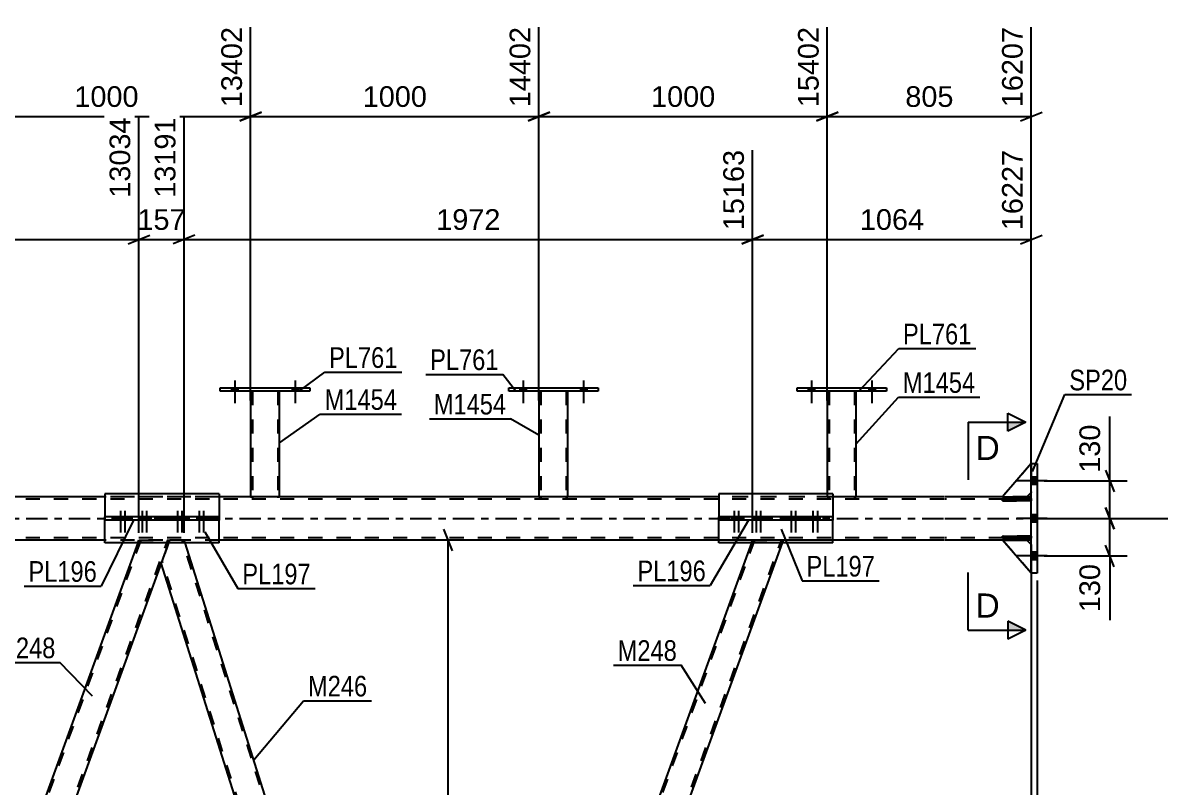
# Model space of a CAD drawing. Header units: millimetres. Extents: x 0 to 1189, y 0 to 841.
# Drawn here: x 631.5 to 789.3, y 584.2 to 690.2 of the extents above; entities that cross this region are included whole.
import ezdxf

# ---------------------------------------------------------------- set-up
doc = ezdxf.new("R2010")
doc.units = ezdxf.units.MM
doc.linetypes.add('DXK_LINE_DOT2', pattern=[3.9198, 1.9599, -1.9599])
doc.linetypes.add('DXK_LINE_DOT3', pattern=[5.9187, 2.979, -0.9799, 0.9799, -0.9799])
doc.styles.add('Arial', font='ARIAL.TTF', dxfattribs={"height": 0.2})
doc.styles.add('Arial Narrow', font='ARIALN.TTF', dxfattribs={"height": 0.2})

# ---------------------------------------------------------------- blocks, each defined once
blk = doc.blocks.new('Part-203770571-3129 - 2970')
at = {"color": 7, "linetype": 'DXK_LINE_DOT2'}
for p, q in [((759.33, 624.11), (127.06, 624.11)), ((759.33, 624.43), (132.77, 624.43)), ((658.78, 624.43), (642.92, 624.43)), ((743.91, 624.43), (728.06, 624.43)), ((770.83, 624.43), (759.43, 624.43)), ((771.43, 624.11), (759.43, 624.11)), ((770.83, 624.43), (767.43, 624.43)), ((771.43, 618.43), (771.43, 624.43)), ((759.33, 618.75), (127.06, 618.75)), ((771.43, 618.75), (759.43, 618.75)), ((658.78, 618.43), (642.92, 618.43)), ((743.91, 618.43), (728.06, 618.43)), ((770.83, 618.43), (767.43, 618.43))]:
    blk.add_line(p, q, dxfattribs=at)
at = {"color": 2, "linetype": 'Continuous'}
for p, q in [((642.92, 624.43), (573.64, 624.43)), ((728.06, 624.43), (658.78, 624.43)), ((759.33, 624.43), (743.91, 624.43)), ((767.43, 624.43), (759.43, 624.43)), ((771.43, 624.43), (770.83, 624.43)), ((642.92, 618.43), (573.64, 618.43)), ((728.06, 618.43), (658.78, 618.43)), ((759.33, 618.43), (743.91, 618.43)), ((767.43, 618.43), (759.43, 618.43)), ((771.43, 618.43), (770.83, 618.43))]:
    blk.add_line(p, q, dxfattribs=at)
at = {"color": 7, "linetype": 'DXK_LINE_DOT3'}
for p, q in [((117.06, 621.43), (759.33, 621.43)), ((759.43, 621.43), (781.43, 621.43))]:
    blk.add_line(p, q, dxfattribs=at)
blk = doc.blocks.new('Bolt-203770571-3235 - 2970')
at = {"linetype": 'Continuous'}
for points in [[(740.49, 639.07), (741.37, 639.07), (741.37, 639.55), (740.49, 639.55)], [(748.89, 639.07), (749.77, 639.07), (749.77, 639.55), (748.89, 639.55)]]:
    blk.add_hatch(color=1, dxfattribs=at).paths.add_polyline_path(points)
at = {"color": 1, "linetype": 'Continuous'}
for p, q in [((740.49, 639.55), (740.49, 639.07)), ((740.93, 640.55), (740.93, 637.43)), ((741.37, 639.55), (741.37, 639.07)), ((748.89, 639.55), (748.89, 639.07)), ((749.33, 640.55), (749.33, 637.43)), ((749.77, 639.55), (749.77, 639.07))]:
    blk.add_line(p, q, dxfattribs=at)
blk = doc.blocks.new('Part-203770571-3704 - 2970')
at = {"color": 2, "linetype": 'Continuous'}
for p, q in [((771.43, 629.03), (767.43, 624.43)), ((770.83, 624.43), (771.43, 625.03)), ((767.43, 624.43), (770.83, 624.43))]:
    blk.add_line(p, q, dxfattribs=at)
at = {"color": 7, "linetype": 'DXK_LINE_DOT2'}
blk.add_line((771.43, 629.03), (771.43, 625.03), dxfattribs=at)
blk = doc.blocks.new('Part-203770571-3031 - 2970')
at = {"color": 2, "linetype": 'Continuous'}
for p, q in [((728.06, 624.83), (728.06, 621.67)), ((743.91, 624.83), (728.06, 624.83)), ((743.91, 624.83), (743.91, 621.67)), ((728.06, 618.03), (728.06, 621.19)), ((743.91, 618.03), (743.91, 621.19)), ((743.91, 618.03), (728.06, 618.03))]:
    blk.add_line(p, q, dxfattribs=at)
at = {"color": 7, "linetype": 'DXK_LINE_DOT2'}
for p, q in [((728.06, 621.67), (728.06, 621.19)), ((743.91, 621.67), (743.91, 621.19))]:
    blk.add_line(p, q, dxfattribs=at)
blk = doc.blocks.new('Part-203770571-3706 - 2970')
at = {"color": 7, "linetype": 'DXK_LINE_DOT2'}
for p, q in [((771.43, 624.19), (767.43, 624.19)), ((767.43, 624.19), (767.43, 623.87)), ((767.43, 623.87), (771.43, 623.87)), ((770.83, 624.19), (770.83, 623.87)), ((771.43, 623.87), (771.43, 624.19))]:
    blk.add_line(p, q, dxfattribs=at)
blk = doc.blocks.new('Part-203770571-3702 - 2970')
at = {"color": 2, "linetype": 'Continuous'}
for p, q in [((767.43, 618.43), (770.83, 618.43)), ((771.43, 613.83), (767.43, 618.43)), ((770.83, 618.43), (771.43, 617.83))]:
    blk.add_line(p, q, dxfattribs=at)
at = {"color": 7, "linetype": 'DXK_LINE_DOT2'}
blk.add_line((771.43, 613.83), (771.43, 617.83), dxfattribs=at)
blk = doc.blocks.new('Part-203770571-3187 - 2970')
at = {"color": 7, "linetype": 'DXK_LINE_DOT2'}
for p, q in [((703.13, 639.07), (703.13, 639.07)), ((703.13, 639.07), (703.13, 639.07)), ((703.13, 639.07), (703.13, 639.07)), ((703.17, 639.07), (703.13, 639.07)), ((703.13, 639.07), (703.17, 639.07)), ((703.27, 639.07), (703.17, 639.07)), ((703.17, 639.07), (703.27, 639.07)), ((703.43, 639.07), (703.27, 639.07)), ((703.27, 639.07), (703.43, 639.07)), ((703.37, 639.07), (703.37, 639.07)), ((703.37, 639.07), (703.37, 624.43)), ((703.39, 639.07), (703.37, 639.07)), ((703.37, 639.07), (703.39, 639.07)), ((703.44, 639.07), (703.39, 639.07)), ((703.39, 639.07), (703.44, 639.07)), ((706.84, 639.07), (703.43, 639.07)), ((706.84, 639.07), (703.43, 639.07)), ((706.74, 639.07), (703.44, 639.07)), ((703.44, 639.07), (703.52, 639.07)), ((706.82, 639.07), (703.52, 639.07)), ((706.82, 639.07), (706.74, 639.07)), ((706.87, 639.07), (706.82, 639.07)), ((706.82, 639.07), (706.87, 639.07)), ((706.84, 639.07), (706.99, 639.07)), ((706.99, 639.07), (706.84, 639.07)), ((706.89, 639.07), (706.87, 639.07)), ((706.87, 639.07), (706.89, 639.07)), ((706.89, 639.07), (706.89, 639.07)), ((706.89, 639.07), (706.89, 624.43)), ((706.99, 639.07), (707.1, 639.07)), ((707.1, 639.07), (706.99, 639.07)), ((707.1, 639.07), (707.13, 639.07)), ((707.13, 639.07), (707.1, 639.07)), ((707.13, 639.07), (707.13, 639.07)), ((707.13, 639.07), (707.13, 639.07)), ((707.13, 639.07), (707.13, 639.07)), ((703.13, 624.43), (703.13, 624.43)), ((703.13, 624.43), (703.13, 624.43)), ((703.17, 624.43), (703.13, 624.43)), ((703.13, 624.43), (703.17, 624.43)), ((703.27, 624.43), (703.17, 624.43)), ((703.17, 624.43), (703.27, 624.43)), ((703.43, 624.43), (703.27, 624.43)), ((703.27, 624.43), (703.43, 624.43)), ((703.39, 624.43), (703.37, 624.43)), ((703.37, 624.43), (703.39, 624.43)), ((703.44, 624.43), (703.39, 624.43)), ((703.39, 624.43), (703.44, 624.43)), ((706.84, 624.43), (703.43, 624.43)), ((706.84, 624.43), (703.43, 624.43)), ((706.74, 624.43), (703.44, 624.43)), ((703.44, 624.43), (703.52, 624.43)), ((706.82, 624.43), (703.52, 624.43)), ((706.82, 624.43), (706.74, 624.43)), ((706.87, 624.43), (706.82, 624.43)), ((706.82, 624.43), (706.87, 624.43)), ((706.84, 624.43), (706.99, 624.43)), ((706.99, 624.43), (706.84, 624.43)), ((706.89, 624.43), (706.87, 624.43)), ((706.87, 624.43), (706.89, 624.43)), ((706.99, 624.43), (707.1, 624.43)), ((707.1, 624.43), (706.99, 624.43)), ((707.1, 624.43), (707.13, 624.43)), ((707.13, 624.43), (707.1, 624.43)), ((707.13, 624.43), (707.13, 624.43)), ((707.13, 624.43), (707.13, 624.43)), ((707.13, 624.43), (707.13, 624.43))]:
    blk.add_line(p, q, dxfattribs=at)
at = {"color": 2, "linetype": 'Continuous'}
for p, q in [((703.13, 639.07), (703.13, 624.43)), ((707.13, 624.43), (707.13, 639.07))]:
    blk.add_line(p, q, dxfattribs=at)
blk = doc.blocks.new('Bolt-203770571-3117 - 2970')
at = {"linetype": 'Continuous'}
for points in [[(772.23, 626.11), (772.23, 627.15), (771.43, 627.15), (771.43, 626.11)], [(772.23, 626.11), (772.23, 627.15), (771.43, 627.15), (771.43, 626.11)], [(772.23, 626.11), (772.23, 627.15), (771.43, 627.15), (771.43, 626.11)], [(772.23, 620.91), (772.23, 621.95), (771.43, 621.95), (771.43, 620.91)], [(772.23, 620.91), (772.23, 621.95), (771.43, 621.95), (771.43, 620.91)], [(772.23, 615.71), (772.23, 616.75), (771.43, 616.75), (771.43, 615.71)], [(772.23, 615.71), (772.23, 616.75), (771.43, 616.75), (771.43, 615.71)], [(772.23, 615.71), (772.23, 616.75), (771.43, 616.75), (771.43, 615.71)]]:
    blk.add_hatch(color=1, dxfattribs=at).paths.add_polyline_path(points)
at = {"color": 1, "linetype": 'Continuous'}
for p, q in [((773.63, 626.63), (769.43, 626.63)), ((773.63, 626.63), (769.43, 626.63)), ((773.63, 626.63), (769.43, 626.63)), ((772.23, 627.15), (771.43, 627.15)), ((772.23, 627.15), (771.43, 627.15)), ((772.23, 627.15), (771.43, 627.15)), ((772.23, 626.11), (771.43, 626.11)), ((772.23, 626.11), (771.43, 626.11)), ((772.23, 626.11), (771.43, 626.11)), ((772.23, 621.95), (771.43, 621.95)), ((772.23, 621.95), (771.43, 621.95)), ((773.63, 621.43), (769.43, 621.43)), ((773.63, 621.43), (769.43, 621.43)), ((772.23, 620.91), (771.43, 620.91)), ((772.23, 620.91), (771.43, 620.91)), ((773.63, 616.23), (769.43, 616.23)), ((773.63, 616.23), (769.43, 616.23)), ((773.63, 616.23), (769.43, 616.23)), ((772.23, 616.75), (771.43, 616.75)), ((772.23, 616.75), (771.43, 616.75)), ((772.23, 616.75), (771.43, 616.75)), ((772.23, 615.71), (771.43, 615.71)), ((772.23, 615.71), (771.43, 615.71)), ((772.23, 615.71), (771.43, 615.71))]:
    blk.add_line(p, q, dxfattribs=at)
blk = doc.blocks.new('Part-203770571-3172 - 2970')
at = {"color": 2, "linetype": 'Continuous'}
for p, q in [((738.93, 639.07), (738.93, 639.55)), ((738.93, 639.55), (751.33, 639.55)), ((751.33, 639.55), (751.33, 639.07)), ((751.33, 639.07), (738.93, 639.07))]:
    blk.add_line(p, q, dxfattribs=at)
blk = doc.blocks.new('Part-203770571-3177 - 2970')
at = {"color": 7, "linetype": 'DXK_LINE_DOT2'}
for p, q in [((743.13, 639.07), (743.13, 639.07)), ((743.13, 639.07), (743.13, 639.07)), ((743.13, 639.07), (743.13, 639.07)), ((743.17, 639.07), (743.13, 639.07)), ((743.13, 639.07), (743.17, 639.07)), ((743.27, 639.07), (743.17, 639.07)), ((743.17, 639.07), (743.27, 639.07)), ((743.43, 639.07), (743.27, 639.07)), ((743.27, 639.07), (743.43, 639.07)), ((743.37, 639.07), (743.37, 639.07)), ((743.37, 639.07), (743.37, 624.43)), ((743.39, 639.07), (743.37, 639.07)), ((743.37, 639.07), (743.39, 639.07)), ((743.44, 639.07), (743.39, 639.07)), ((743.39, 639.07), (743.44, 639.07)), ((746.83, 639.07), (743.43, 639.07)), ((746.83, 639.07), (743.43, 639.07)), ((746.74, 639.07), (743.44, 639.07)), ((743.44, 639.07), (743.52, 639.07)), ((746.82, 639.07), (743.52, 639.07)), ((746.82, 639.07), (746.74, 639.07)), ((746.87, 639.07), (746.82, 639.07)), ((746.82, 639.07), (746.87, 639.07)), ((746.83, 639.07), (746.99, 639.07)), ((746.99, 639.07), (746.83, 639.07)), ((746.89, 639.07), (746.87, 639.07)), ((746.87, 639.07), (746.89, 639.07)), ((746.89, 639.07), (746.89, 639.07)), ((746.89, 639.07), (746.89, 624.43)), ((746.99, 639.07), (747.09, 639.07)), ((747.09, 639.07), (746.99, 639.07)), ((747.09, 639.07), (747.13, 639.07)), ((747.13, 639.07), (747.09, 639.07)), ((747.13, 639.07), (747.13, 639.07)), ((747.13, 639.07), (747.13, 639.07)), ((747.13, 639.07), (747.13, 639.07)), ((743.13, 624.83), (743.13, 624.43)), ((743.17, 624.43), (743.13, 624.43)), ((743.13, 624.43), (743.17, 624.43)), ((743.27, 624.43), (743.17, 624.43)), ((743.17, 624.43), (743.27, 624.43)), ((743.43, 624.43), (743.27, 624.43)), ((743.27, 624.43), (743.43, 624.43)), ((743.39, 624.43), (743.37, 624.43)), ((743.37, 624.43), (743.39, 624.43)), ((743.44, 624.43), (743.39, 624.43)), ((743.39, 624.43), (743.44, 624.43)), ((746.83, 624.43), (743.43, 624.43)), ((746.83, 624.43), (743.43, 624.43)), ((746.74, 624.43), (743.44, 624.43)), ((743.44, 624.43), (743.52, 624.43)), ((746.82, 624.43), (743.52, 624.43)), ((746.82, 624.43), (746.74, 624.43)), ((746.87, 624.43), (746.82, 624.43)), ((746.82, 624.43), (746.87, 624.43)), ((746.83, 624.43), (746.99, 624.43)), ((746.99, 624.43), (746.83, 624.43)), ((746.89, 624.43), (746.87, 624.43)), ((746.87, 624.43), (746.89, 624.43)), ((746.99, 624.43), (747.09, 624.43)), ((747.09, 624.43), (746.99, 624.43)), ((747.09, 624.43), (747.13, 624.43)), ((747.13, 624.43), (747.09, 624.43)), ((747.13, 624.43), (747.13, 624.43)), ((747.13, 624.43), (747.13, 624.43)), ((747.13, 624.43), (747.13, 624.43))]:
    blk.add_line(p, q, dxfattribs=at)
at = {"color": 2, "linetype": 'Continuous'}
for p, q in [((743.13, 639.07), (743.13, 624.83)), ((747.13, 624.43), (747.13, 639.07))]:
    blk.add_line(p, q, dxfattribs=at)
blk = doc.blocks.new('Part-203770571-3182 - 2970')
at = {"color": 2, "linetype": 'Continuous'}
for p, q in [((698.93, 639.07), (698.93, 639.55)), ((698.93, 639.55), (711.33, 639.55)), ((711.33, 639.55), (711.33, 639.07)), ((711.33, 639.07), (698.93, 639.07))]:
    blk.add_line(p, q, dxfattribs=at)
blk = doc.blocks.new('Part-203770571-3192 - 2970')
at = {"color": 2, "linetype": 'Continuous'}
for p, q in [((658.93, 639.07), (658.93, 639.55)), ((658.93, 639.55), (671.33, 639.55)), ((671.33, 639.55), (671.33, 639.07)), ((671.33, 639.07), (658.93, 639.07))]:
    blk.add_line(p, q, dxfattribs=at)
blk = doc.blocks.new('Part-203770571-3197 - 2970')
at = {"color": 7, "linetype": 'DXK_LINE_DOT2'}
for p, q in [((663.13, 639.07), (663.13, 639.07)), ((663.13, 639.07), (663.13, 639.07)), ((663.13, 639.07), (663.13, 639.07)), ((663.17, 639.07), (663.13, 639.07)), ((663.13, 639.07), (663.17, 639.07)), ((663.27, 639.07), (663.17, 639.07)), ((663.17, 639.07), (663.27, 639.07)), ((663.43, 639.07), (663.27, 639.07)), ((663.27, 639.07), (663.43, 639.07)), ((663.37, 639.07), (663.37, 639.07)), ((663.37, 639.07), (663.37, 624.43)), ((663.39, 639.07), (663.37, 639.07)), ((663.37, 639.07), (663.39, 639.07)), ((663.44, 639.07), (663.39, 639.07)), ((663.39, 639.07), (663.44, 639.07)), ((666.84, 639.07), (663.43, 639.07)), ((666.84, 639.07), (663.43, 639.07)), ((666.74, 639.07), (663.44, 639.07)), ((663.44, 639.07), (663.52, 639.07)), ((666.82, 639.07), (663.52, 639.07)), ((666.82, 639.07), (666.74, 639.07)), ((666.87, 639.07), (666.82, 639.07)), ((666.82, 639.07), (666.87, 639.07)), ((666.84, 639.07), (666.99, 639.07)), ((666.99, 639.07), (666.84, 639.07)), ((666.89, 639.07), (666.87, 639.07)), ((666.87, 639.07), (666.89, 639.07)), ((666.89, 639.07), (666.89, 639.07)), ((666.89, 639.07), (666.89, 624.43)), ((666.99, 639.07), (667.1, 639.07)), ((667.1, 639.07), (666.99, 639.07)), ((667.1, 639.07), (667.13, 639.07)), ((667.13, 639.07), (667.1, 639.07)), ((667.13, 639.07), (667.13, 639.07)), ((667.13, 639.07), (667.13, 639.07)), ((667.13, 639.07), (667.13, 639.07)), ((663.13, 624.43), (663.13, 624.43)), ((663.13, 624.43), (663.13, 624.43)), ((663.17, 624.43), (663.13, 624.43)), ((663.13, 624.43), (663.17, 624.43)), ((663.27, 624.43), (663.17, 624.43)), ((663.17, 624.43), (663.27, 624.43)), ((663.43, 624.43), (663.27, 624.43)), ((663.27, 624.43), (663.43, 624.43)), ((663.39, 624.43), (663.37, 624.43)), ((663.37, 624.43), (663.39, 624.43)), ((663.44, 624.43), (663.39, 624.43)), ((663.39, 624.43), (663.44, 624.43)), ((666.84, 624.43), (663.43, 624.43)), ((666.84, 624.43), (663.43, 624.43)), ((666.74, 624.43), (663.44, 624.43)), ((663.44, 624.43), (663.52, 624.43)), ((666.82, 624.43), (663.52, 624.43)), ((666.82, 624.43), (666.74, 624.43)), ((666.87, 624.43), (666.82, 624.43)), ((666.82, 624.43), (666.87, 624.43)), ((666.84, 624.43), (666.99, 624.43)), ((666.99, 624.43), (666.84, 624.43)), ((666.89, 624.43), (666.87, 624.43)), ((666.87, 624.43), (666.89, 624.43)), ((666.99, 624.43), (667.1, 624.43)), ((667.1, 624.43), (666.99, 624.43)), ((667.1, 624.43), (667.13, 624.43)), ((667.13, 624.43), (667.1, 624.43)), ((667.13, 624.43), (667.13, 624.43)), ((667.13, 624.43), (667.13, 624.43)), ((667.13, 624.43), (667.13, 624.43))]:
    blk.add_line(p, q, dxfattribs=at)
at = {"color": 2, "linetype": 'Continuous'}
for p, q in [((663.13, 639.07), (663.13, 624.43)), ((667.13, 624.43), (667.13, 639.07))]:
    blk.add_line(p, q, dxfattribs=at)
blk = doc.blocks.new('Bolt-203770571-3231 - 2970')
at = {"linetype": 'Continuous'}
for points in [[(660.49, 639.07), (661.37, 639.07), (661.37, 639.55), (660.49, 639.55)], [(668.89, 639.07), (669.77, 639.07), (669.77, 639.55), (668.89, 639.55)]]:
    blk.add_hatch(color=1, dxfattribs=at).paths.add_polyline_path(points)
at = {"color": 1, "linetype": 'Continuous'}
for p, q in [((660.49, 639.55), (660.49, 639.07)), ((660.93, 640.55), (660.93, 637.43)), ((661.37, 639.55), (661.37, 639.07)), ((668.89, 639.55), (668.89, 639.07)), ((669.33, 640.55), (669.33, 637.43)), ((669.77, 639.55), (669.77, 639.07))]:
    blk.add_line(p, q, dxfattribs=at)
blk = doc.blocks.new('Bolt-203770571-3232 - 2970')
at = {"linetype": 'Continuous'}
for points in [[(660.49, 639.07), (661.37, 639.07), (661.37, 639.55), (660.49, 639.55)], [(668.89, 639.07), (669.77, 639.07), (669.77, 639.55), (668.89, 639.55)]]:
    blk.add_hatch(color=1, dxfattribs=at).paths.add_polyline_path(points)
at = {"color": 1, "linetype": 'Continuous'}
for p, q in [((660.49, 639.55), (660.49, 639.07)), ((660.93, 640.55), (660.93, 637.43)), ((661.37, 639.55), (661.37, 639.07)), ((668.89, 639.55), (668.89, 639.07)), ((669.33, 640.55), (669.33, 637.43)), ((669.77, 639.55), (669.77, 639.07))]:
    blk.add_line(p, q, dxfattribs=at)
blk = doc.blocks.new('Bolt-203770571-3233 - 2970')
at = {"linetype": 'Continuous'}
for points in [[(700.49, 639.07), (701.37, 639.07), (701.37, 639.55), (700.49, 639.55)], [(708.89, 639.07), (709.77, 639.07), (709.77, 639.55), (708.89, 639.55)]]:
    blk.add_hatch(color=1, dxfattribs=at).paths.add_polyline_path(points)
at = {"color": 1, "linetype": 'Continuous'}
for p, q in [((700.49, 639.55), (700.49, 639.07)), ((700.93, 640.55), (700.93, 637.43)), ((701.37, 639.55), (701.37, 639.07)), ((708.89, 639.55), (708.89, 639.07)), ((709.33, 640.55), (709.33, 637.43)), ((709.77, 639.55), (709.77, 639.07))]:
    blk.add_line(p, q, dxfattribs=at)
blk = doc.blocks.new('Bolt-203770571-3234 - 2970')
at = {"linetype": 'Continuous'}
for points in [[(700.49, 639.07), (701.37, 639.07), (701.37, 639.55), (700.49, 639.55)], [(708.89, 639.07), (709.77, 639.07), (709.77, 639.55), (708.89, 639.55)]]:
    blk.add_hatch(color=1, dxfattribs=at).paths.add_polyline_path(points)
at = {"color": 1, "linetype": 'Continuous'}
for p, q in [((700.49, 639.55), (700.49, 639.07)), ((700.93, 640.55), (700.93, 637.43)), ((701.37, 639.55), (701.37, 639.07)), ((708.89, 639.55), (708.89, 639.07)), ((709.33, 640.55), (709.33, 637.43)), ((709.77, 639.55), (709.77, 639.07))]:
    blk.add_line(p, q, dxfattribs=at)
blk = doc.blocks.new('Bolt-203770571-3258 - 2970')
at = {"linetype": 'Continuous'}
for points in [[(740.49, 639.07), (741.37, 639.07), (741.37, 639.55), (740.49, 639.55)], [(748.89, 639.07), (749.77, 639.07), (749.77, 639.55), (748.89, 639.55)]]:
    blk.add_hatch(color=1, dxfattribs=at).paths.add_polyline_path(points)
at = {"color": 1, "linetype": 'Continuous'}
for p, q in [((740.49, 639.55), (740.49, 639.07)), ((740.93, 640.55), (740.93, 637.43)), ((741.37, 639.55), (741.37, 639.07)), ((748.89, 639.55), (748.89, 639.07)), ((749.33, 640.55), (749.33, 637.43)), ((749.77, 639.55), (749.77, 639.07))]:
    blk.add_line(p, q, dxfattribs=at)
blk = doc.blocks.new('Part-203770571-3396 - 2970')
at = {"color": 2, "linetype": 'Continuous'}
for p, q in [((651.74, 618.03), (650.72, 615.22)), ((690.62, 502.64), (654.03, 618.03)), ((687.31, 499.83), (650.72, 615.22)), ((690.62, 502.64), (689.59, 499.83))]:
    blk.add_line(p, q, dxfattribs=at)
at = {"color": 7, "linetype": 'DXK_LINE_DOT2'}
for p, q in [((651.89, 618.43), (651.74, 618.03)), ((653.9, 618.43), (651.89, 618.43)), ((690.48, 502.27), (653.65, 618.43)), ((654.03, 618.03), (653.9, 618.43)), ((687.69, 499.43), (650.85, 615.59)), ((687.44, 499.43), (687.31, 499.83)), ((689.45, 499.43), (687.44, 499.43)), ((689.59, 499.83), (689.45, 499.43))]:
    blk.add_line(p, q, dxfattribs=at)
blk = doc.blocks.new('Part-203770571-3406 - 2970')
at = {"color": 7, "linetype": 'DXK_LINE_DOT2'}
for p, q in [((647.88, 618.43), (604.57, 499.43)), ((608.32, 499.43), (651.63, 618.43)), ((647.48, 618.03), (647.63, 618.43)), ((647.63, 618.43), (651.89, 618.43)), ((651.89, 618.43), (650.72, 615.22)), ((605.48, 502.64), (604.32, 499.43)), ((608.57, 499.43), (604.32, 499.43)), ((608.72, 499.83), (608.57, 499.43))]:
    blk.add_line(p, q, dxfattribs=at)
at = {"color": 2, "linetype": 'Continuous'}
for p, q in [((647.48, 618.03), (605.48, 502.64)), ((650.72, 615.22), (608.72, 499.83))]:
    blk.add_line(p, q, dxfattribs=at)
blk = doc.blocks.new('Bolt-203770571-3440 - 2970')
at = {"linetype": 'Continuous'}
for points in [[(738.49, 621.67), (737.77, 621.67), (737.77, 621.19), (738.49, 621.19)], [(739.09, 621.67), (738.37, 621.67), (738.37, 621.19), (739.09, 621.19)], [(741.5, 621.67), (740.78, 621.67), (740.78, 621.19), (741.5, 621.19)], [(742.11, 621.67), (741.39, 621.67), (741.39, 621.19), (742.11, 621.19)]]:
    blk.add_hatch(color=1, dxfattribs=at).paths.add_polyline_path(points)
at = {"color": 1, "linetype": 'Continuous'}
for p, q in [((738.13, 622.47), (738.13, 619.47)), ((738.73, 622.47), (738.73, 619.47)), ((741.14, 622.47), (741.14, 619.47)), ((741.75, 622.47), (741.75, 619.47)), ((737.77, 621.67), (737.77, 621.19)), ((738.37, 621.67), (738.37, 621.19)), ((738.49, 621.67), (738.49, 621.19)), ((739.09, 621.67), (739.09, 621.19)), ((740.78, 621.67), (740.78, 621.19)), ((741.39, 621.67), (741.39, 621.19)), ((741.5, 621.67), (741.5, 621.19)), ((742.11, 621.67), (742.11, 621.19))]:
    blk.add_line(p, q, dxfattribs=at)
blk = doc.blocks.new('Part-203770571-3386 - 2970')
at = {"color": 2, "linetype": 'Continuous'}
for p, q in [((771.43, 613.83), (771.43, 629.03)), ((771.43, 629.03), (772.23, 629.03)), ((772.23, 629.03), (772.23, 613.83)), ((772.23, 613.83), (771.43, 613.83))]:
    blk.add_line(p, q, dxfattribs=at)
blk = doc.blocks.new('Part-203770571-3401 - 2970')
at = {"color": 7, "linetype": 'DXK_LINE_DOT2'}
for p, q in [((733.02, 618.43), (689.71, 499.43)), ((693.45, 499.43), (736.76, 618.43)), ((732.62, 618.03), (732.76, 618.43)), ((732.76, 618.43), (737.02, 618.43)), ((737.02, 618.43), (736.87, 618.03)), ((690.62, 502.64), (689.45, 499.43)), ((693.71, 499.43), (689.45, 499.43)), ((693.85, 499.83), (693.71, 499.43))]:
    blk.add_line(p, q, dxfattribs=at)
at = {"color": 2, "linetype": 'Continuous'}
for p, q in [((732.62, 618.03), (690.62, 502.64)), ((736.87, 618.03), (693.85, 499.83))]:
    blk.add_line(p, q, dxfattribs=at)
blk = doc.blocks.new('Bolt-203770571-3441 - 2970')
at = {"linetype": 'Continuous'}
for points in [[(730.58, 621.67), (729.86, 621.67), (729.86, 621.19), (730.58, 621.19)], [(731.18, 621.67), (730.46, 621.67), (730.46, 621.19), (731.18, 621.19)], [(733.6, 621.67), (732.88, 621.67), (732.88, 621.19), (733.6, 621.19)], [(734.2, 621.67), (733.48, 621.67), (733.48, 621.19), (734.2, 621.19)]]:
    blk.add_hatch(color=1, dxfattribs=at).paths.add_polyline_path(points)
at = {"color": 1, "linetype": 'Continuous'}
for p, q in [((730.22, 622.47), (730.22, 619.47)), ((730.82, 622.47), (730.82, 619.47)), ((733.24, 622.47), (733.24, 619.47)), ((733.84, 622.47), (733.84, 619.47)), ((729.86, 621.67), (729.86, 621.19)), ((730.46, 621.67), (730.46, 621.19)), ((730.58, 621.67), (730.58, 621.19)), ((731.18, 621.67), (731.18, 621.19)), ((732.88, 621.67), (732.88, 621.19)), ((733.48, 621.67), (733.48, 621.19)), ((733.6, 621.67), (733.6, 621.19)), ((734.2, 621.67), (734.2, 621.19))]:
    blk.add_line(p, q, dxfattribs=at)
blk = doc.blocks.new('Bolt-203770571-3639 - 2970')
at = {"linetype": 'Continuous'}
for points in [[(653.35, 621.67), (652.63, 621.67), (652.63, 621.19), (653.35, 621.19)], [(653.96, 621.67), (653.24, 621.67), (653.24, 621.19), (653.96, 621.19)], [(656.37, 621.67), (655.65, 621.67), (655.65, 621.19), (656.37, 621.19)], [(656.97, 621.67), (656.25, 621.67), (656.25, 621.19), (656.97, 621.19)]]:
    blk.add_hatch(color=1, dxfattribs=at).paths.add_polyline_path(points)
at = {"color": 1, "linetype": 'Continuous'}
for p, q in [((652.99, 622.47), (652.99, 619.47)), ((653.6, 622.47), (653.6, 619.47)), ((656.01, 622.47), (656.01, 619.47)), ((656.61, 622.47), (656.61, 619.47)), ((652.63, 621.67), (652.63, 621.19)), ((653.24, 621.67), (653.24, 621.19)), ((653.35, 621.67), (653.35, 621.19)), ((653.96, 621.67), (653.96, 621.19)), ((655.65, 621.67), (655.65, 621.19)), ((656.25, 621.67), (656.25, 621.19)), ((656.37, 621.67), (656.37, 621.19)), ((656.97, 621.67), (656.97, 621.19))]:
    blk.add_line(p, q, dxfattribs=at)
blk = doc.blocks.new('Part-203770571-3701 - 2970')
at = {"color": 7, "linetype": 'DXK_LINE_DOT2'}
for p, q in [((767.43, 618.43), (770.83, 618.43)), ((771.43, 613.83), (767.43, 618.43)), ((770.83, 618.43), (771.43, 617.83)), ((771.43, 617.83), (771.43, 613.83))]:
    blk.add_line(p, q, dxfattribs=at)
blk = doc.blocks.new('Part-203770571-3649 - 2970')
at = {"color": 2, "linetype": 'Continuous'}
for p, q in [((743.91, 621.67), (728.06, 621.67)), ((728.06, 621.19), (728.06, 621.67)), ((743.91, 621.19), (728.06, 621.19)), ((734.46, 621.19), (734.46, 621.67)), ((737.5, 621.19), (737.5, 621.67)), ((743.91, 621.19), (743.91, 621.67))]:
    blk.add_line(p, q, dxfattribs=at)
blk = doc.blocks.new('Part-203770571-3703 - 2970')
at = {"color": 7, "linetype": 'DXK_LINE_DOT2'}
for p, q in [((771.43, 629.03), (767.43, 624.43)), ((771.43, 625.03), (771.43, 629.03)), ((770.83, 624.43), (771.43, 625.03)), ((767.43, 624.43), (770.83, 624.43))]:
    blk.add_line(p, q, dxfattribs=at)
blk = doc.blocks.new('Part-203770571-3632 - 2970')
at = {"color": 2, "linetype": 'Continuous'}
for p, q in [((658.78, 621.67), (642.92, 621.67)), ((642.92, 621.19), (642.92, 621.67)), ((658.78, 621.19), (642.92, 621.19)), ((649.33, 621.19), (649.33, 621.67)), ((652.37, 621.19), (652.37, 621.67)), ((658.78, 621.19), (658.78, 621.67))]:
    blk.add_line(p, q, dxfattribs=at)
blk = doc.blocks.new('Part-203770571-3637 - 2970')
at = {"color": 2, "linetype": 'Continuous'}
for p, q in [((642.92, 624.83), (642.92, 621.67)), ((658.78, 624.83), (642.92, 624.83)), ((658.78, 624.83), (658.78, 621.67)), ((642.92, 618.03), (642.92, 621.19)), ((658.78, 618.03), (658.78, 621.19)), ((658.78, 618.03), (642.92, 618.03))]:
    blk.add_line(p, q, dxfattribs=at)
at = {"color": 7, "linetype": 'DXK_LINE_DOT2'}
for p, q in [((642.92, 621.67), (642.92, 621.19)), ((658.78, 621.67), (658.78, 621.19))]:
    blk.add_line(p, q, dxfattribs=at)
blk = doc.blocks.new('Bolt-203770571-3638 - 2970')
at = {"linetype": 'Continuous'}
for points in [[(645.45, 621.67), (644.73, 621.67), (644.73, 621.19), (645.45, 621.19)], [(646.05, 621.67), (645.33, 621.67), (645.33, 621.19), (646.05, 621.19)], [(648.46, 621.67), (647.74, 621.67), (647.74, 621.19), (648.46, 621.19)], [(649.06, 621.67), (648.34, 621.67), (648.34, 621.19), (649.06, 621.19)]]:
    blk.add_hatch(color=1, dxfattribs=at).paths.add_polyline_path(points)
at = {"color": 1, "linetype": 'Continuous'}
for p, q in [((645.09, 622.47), (645.09, 619.47)), ((645.69, 622.47), (645.69, 619.47)), ((648.1, 622.47), (648.1, 619.47)), ((648.7, 622.47), (648.7, 619.47)), ((644.73, 621.67), (644.73, 621.19)), ((645.33, 621.67), (645.33, 621.19)), ((645.45, 621.67), (645.45, 621.19)), ((646.05, 621.67), (646.05, 621.19)), ((647.74, 621.67), (647.74, 621.19)), ((648.34, 621.67), (648.34, 621.19)), ((648.46, 621.67), (648.46, 621.19)), ((649.06, 621.67), (649.06, 621.19))]:
    blk.add_line(p, q, dxfattribs=at)
blk = doc.blocks.new('Part-203770571-3705 - 2970')
at = {"color": 7, "linetype": 'DXK_LINE_DOT2'}
for p, q in [((771.43, 618.99), (767.43, 618.99)), ((767.43, 618.99), (767.43, 618.67)), ((767.43, 618.67), (771.43, 618.67)), ((770.83, 618.67), (770.83, 618.99)), ((771.43, 618.67), (771.43, 618.99))]:
    blk.add_line(p, q, dxfattribs=at)
blk = doc.blocks.new('Part-203770571-3707 - 2970')
at = {"color": 2, "linetype": 'Continuous'}
for p, q in [((767.43, 618.99), (771.43, 618.99)), ((767.43, 618.67), (767.43, 618.99)), ((771.43, 618.67), (767.43, 618.67)), ((771.43, 618.99), (771.43, 618.67))]:
    blk.add_line(p, q, dxfattribs=at)
at = {"color": 7, "linetype": 'DXK_LINE_DOT2'}
blk.add_line((770.83, 618.67), (770.83, 618.99), dxfattribs=at)
blk = doc.blocks.new('Part-203770571-3708 - 2970')
at = {"color": 2, "linetype": 'Continuous'}
for p, q in [((767.43, 624.19), (771.43, 624.19)), ((767.43, 623.87), (767.43, 624.19)), ((771.43, 623.87), (767.43, 623.87)), ((771.43, 624.19), (771.43, 623.87))]:
    blk.add_line(p, q, dxfattribs=at)
at = {"color": 7, "linetype": 'DXK_LINE_DOT2'}
blk.add_line((770.83, 623.87), (770.83, 624.19), dxfattribs=at)
blk = doc.blocks.new('StraightDimension-203770571-31439 - 2970')
at = {"color": 7, "linetype": 'Continuous'}
for p, q in [((663.13, 637.76), (663.13, 689.55)), ((703.13, 637.76), (703.13, 689.55)), ((664.63, 677.74), (661.63, 676.54)), ((663.13, 677.14), (703.13, 677.14)), ((701.63, 676.54), (704.63, 677.74))]:
    blk.add_line(p, q, dxfattribs=at)
at = {"color": 0, "linetype": 'Continuous'}
blk.add_wipeout([(702.53, 690.15), (698.33, 690.15), (698.33, 677.84), (702.53, 677.84)], dxfattribs=at)
at = {"color": 0}
blk.add_wipeout([(688.18, 677.89), (688.18, 682.09), (678.08, 682.09), (678.08, 677.89)], dxfattribs=at)
at = {"color": 3, "linetype": 'Continuous', "style": 'Arial'}
blk.add_text('14402', height=2.865, rotation=90.0002, dxfattribs=at).set_placement((701.93, 678.44))
at = {"color": 3, "style": 'Arial'}
blk.add_text('1000', height=2.865, dxfattribs=at).set_placement((678.68, 678.49))
blk = doc.blocks.new('StraightDimension-203770571-31440 - 2970')
at = {"color": 7, "linetype": 'Continuous'}
for p, q in [((623.13, 636.87), (623.13, 689.55)), ((663.13, 637.76), (663.13, 689.55)), ((624.63, 677.74), (621.63, 676.54)), ((623.13, 677.14), (663.13, 677.14)), ((661.63, 676.54), (664.63, 677.74))]:
    blk.add_line(p, q, dxfattribs=at)
at = {"color": 0, "linetype": 'Continuous'}
blk.add_wipeout([(662.53, 690.15), (658.33, 690.15), (658.33, 677.84), (662.53, 677.84)], dxfattribs=at)
at = {"color": 0}
blk.add_wipeout([(648.18, 677.89), (648.18, 682.09), (638.08, 682.09), (638.08, 677.89)], dxfattribs=at)
at = {"color": 3, "linetype": 'Continuous', "style": 'Arial'}
blk.add_text('13402', height=2.865, rotation=90.0002, dxfattribs=at).set_placement((661.93, 678.44))
at = {"color": 3, "style": 'Arial'}
blk.add_text('1000', height=2.865, dxfattribs=at).set_placement((638.68, 678.49))
blk = doc.blocks.new('StraightDimension-203770571-4961 - 2970')
at = {"color": 7, "linetype": 'Continuous'}
for p, q in [((781.72, 622.93), (782.92, 619.93)), ((773.23, 621.43), (784.72, 621.43)), ((782.32, 616.23), (782.32, 621.43)), ((782.92, 614.73), (781.72, 617.73)), ((773.23, 616.23), (784.72, 616.23))]:
    blk.add_line(p, q, dxfattribs=at)
at = {"color": 0}
blk.add_wipeout([(781.57, 615.71), (777.37, 615.71), (777.37, 607.83), (781.57, 607.83)], dxfattribs=at)
at = {"color": 7, "linetype": 'Continuous'}
blk.add_line((782.32, 616.23), (782.32, 607.31), dxfattribs=at)
blk.add_line((782.32, 616.23), (782.32, 607.31), dxfattribs=at)
at = {"color": 3, "style": 'Arial'}
blk.add_text('130', height=2.865, rotation=90.0002, dxfattribs=at).set_placement((780.97, 608.43))
blk = doc.blocks.new('StraightDimension-203770571-31438 - 2970')
at = {"color": 7, "linetype": 'Continuous'}
for p, q in [((703.13, 637.76), (703.13, 689.55)), ((743.13, 637.76), (743.13, 689.55)), ((704.63, 677.74), (701.63, 676.54)), ((703.13, 677.14), (743.13, 677.14)), ((741.63, 676.54), (744.63, 677.74))]:
    blk.add_line(p, q, dxfattribs=at)
at = {"color": 0, "linetype": 'Continuous'}
blk.add_wipeout([(742.53, 690.15), (738.33, 690.15), (738.33, 677.84), (742.53, 677.84)], dxfattribs=at)
at = {"color": 0}
blk.add_wipeout([(728.18, 677.89), (728.18, 682.09), (718.08, 682.09), (718.08, 677.89)], dxfattribs=at)
at = {"color": 3, "linetype": 'Continuous', "style": 'Arial'}
blk.add_text('15402', height=2.865, rotation=90.0002, dxfattribs=at).set_placement((741.93, 678.44))
at = {"color": 3, "style": 'Arial'}
blk.add_text('1000', height=2.865, dxfattribs=at).set_placement((718.68, 678.49))
blk = doc.blocks.new('StraightDimension-203770571-31437 - 2970')
at = {"color": 7, "linetype": 'Continuous'}
for p, q in [((743.13, 637.76), (743.13, 689.55)), ((771.43, 625.43), (771.43, 689.55)), ((744.63, 677.74), (741.63, 676.54)), ((743.13, 677.14), (771.43, 677.14)), ((769.93, 676.54), (772.93, 677.74))]:
    blk.add_line(p, q, dxfattribs=at)
at = {"color": 0, "linetype": 'Continuous'}
blk.add_wipeout([(770.83, 690.15), (766.63, 690.15), (766.63, 677.84), (770.83, 677.84)], dxfattribs=at)
at = {"color": 0}
blk.add_wipeout([(761.22, 677.89), (761.22, 682.09), (753.35, 682.09), (753.35, 677.89)], dxfattribs=at)
at = {"color": 3, "linetype": 'Continuous', "style": 'Arial'}
blk.add_text('16207', height=2.865, rotation=90.0002, dxfattribs=at).set_placement((770.23, 678.44))
at = {"color": 3, "style": 'Arial'}
blk.add_text('805', height=2.865, dxfattribs=at).set_placement((753.95, 678.49))
blk = doc.blocks.new('StraightDimension-203770571-31068 - 2970')
at = {"color": 7, "linetype": 'Continuous'}
for p, q in [((647.63, 619.43), (647.63, 677.01)), ((653.9, 619.43), (653.9, 677.01)), ((646.13, 659.49), (649.13, 660.69)), ((647.63, 660.09), (653.9, 660.09)), ((655.4, 660.69), (652.4, 659.49))]:
    blk.add_line(p, q, dxfattribs=at)
at = {"color": 0}
blk.add_wipeout([(654.7, 660.84), (654.7, 665.04), (646.83, 665.04), (646.83, 660.84)], dxfattribs=at)
at = {"color": 3, "style": 'Arial'}
blk.add_text('157', height=2.865, dxfattribs=at).set_placement((647.43, 661.44))
at = {"color": 0, "linetype": 'Continuous'}
blk.add_wipeout([(653.3, 677.61), (649.1, 677.61), (649.1, 665.29), (653.3, 665.29)], dxfattribs=at)
at = {"color": 3, "linetype": 'Continuous', "style": 'Arial'}
blk.add_text('13191', height=2.865, rotation=90.0002, dxfattribs=at).set_placement((652.7, 665.89))
blk = doc.blocks.new('StraightDimension-203770571-30939 - 2970')
at = {"color": 7, "linetype": 'Continuous'}
for p, q in [((691.12, 616.93), (689.92, 619.93)), ((749.13, 618.43), (687.67, 618.43)), ((690.52, 499.43), (690.52, 618.43)), ((689.92, 500.93), (691.12, 497.93)), ((717.13, 499.43), (687.67, 499.43))]:
    blk.add_line(p, q, dxfattribs=at)
at = {"color": 0}
blk.add_wipeout([(689.77, 563.98), (685.57, 563.98), (685.57, 553.88), (689.77, 553.88)], dxfattribs=at)
at = {"color": 3, "style": 'Arial'}
blk.add_text('2975', height=2.865, rotation=90.0002, dxfattribs=at).set_placement((689.17, 554.48))
blk = doc.blocks.new('StraightDimension-203770571-31066 - 2970')
at = {"color": 7, "linetype": 'Continuous'}
for p, q in [((732.76, 619.43), (732.76, 672.51)), ((771.43, 625.43), (771.43, 672.51)), ((734.26, 660.69), (731.26, 659.49)), ((732.76, 660.09), (771.43, 660.09)), ((769.93, 659.49), (772.93, 660.69))]:
    blk.add_line(p, q, dxfattribs=at)
at = {"color": 0, "linetype": 'Continuous'}
blk.add_wipeout([(770.83, 673.11), (766.63, 673.11), (766.63, 660.79), (770.83, 660.79)], dxfattribs=at)
at = {"color": 0}
blk.add_wipeout([(757.14, 660.84), (757.14, 665.04), (747.05, 665.04), (747.05, 660.84)], dxfattribs=at)
at = {"color": 3, "linetype": 'Continuous', "style": 'Arial'}
blk.add_text('16227', height=2.865, rotation=90.0002, dxfattribs=at).set_placement((770.23, 661.39))
at = {"color": 3, "style": 'Arial'}
blk.add_text('1064', height=2.865, dxfattribs=at).set_placement((747.65, 661.44))
blk = doc.blocks.new('StraightDimension-203770571-4042 - 2970')
at = {"color": 7, "linetype": 'Continuous'}
blk.add_line((772.23, 612.83), (772.23, 462.88), dxfattribs=at)
blk = doc.blocks.new('StraightDimension-203770571-4833 - 2970')
at = {"color": 7, "linetype": 'Continuous'}
for p, q in [((771.43, 617.43), (771.43, 552.37)), ((741.84, 500.43), (741.84, 557.62)), ((743.34, 555.37), (740.34, 554.17)), ((741.84, 554.77), (771.43, 554.77)), ((769.93, 554.17), (772.93, 555.37))]:
    blk.add_line(p, q, dxfattribs=at)
at = {"color": 0}
blk.add_wipeout([(760.57, 555.52), (760.57, 559.72), (752.7, 559.72), (752.7, 555.52)], dxfattribs=at)
at = {"color": 3, "style": 'Arial'}
blk.add_text('837', height=2.865, dxfattribs=at).set_placement((753.3, 556.12))
blk = doc.blocks.new('StraightDimension-203770571-4953 - 2970')
at = {"color": 7, "linetype": 'Continuous'}
for p, q in [((781.72, 628.13), (782.92, 625.13)), ((773.23, 626.63), (784.72, 626.63)), ((782.32, 621.43), (782.32, 626.63)), ((782.92, 619.93), (781.72, 622.93)), ((773.23, 621.43), (784.72, 621.43))]:
    blk.add_line(p, q, dxfattribs=at)
at = {"color": 0}
blk.add_wipeout([(781.57, 635.03), (777.37, 635.03), (777.37, 627.16), (781.57, 627.16)], dxfattribs=at)
at = {"color": 7, "linetype": 'Continuous'}
blk.add_line((782.32, 626.63), (782.32, 635.55), dxfattribs=at)
blk.add_line((782.32, 626.63), (782.32, 635.55), dxfattribs=at)
at = {"color": 3, "style": 'Arial'}
blk.add_text('130', height=2.865, rotation=90.0002, dxfattribs=at).set_placement((780.97, 627.76))
blk = doc.blocks.new('StraightDimension-203770571-30698 - 2970')
at = {"color": 7, "linetype": 'Continuous'}
for p, q in [((791.98, 619.93), (790.78, 622.93)), ((774.07, 621.43), (793.78, 621.43)), ((791.38, 496.43), (791.38, 621.43)), ((790.78, 497.93), (791.98, 494.93)), ((745.04, 496.43), (793.78, 496.43))]:
    blk.add_line(p, q, dxfattribs=at)
at = {"color": 0}
blk.add_wipeout([(790.63, 563.98), (786.43, 563.98), (786.43, 553.88), (790.63, 553.88)], dxfattribs=at)
at = {"color": 3, "style": 'Arial'}
blk.add_text('3125', height=2.865, rotation=90.0002, dxfattribs=at).set_placement((790.03, 554.48))
blk = doc.blocks.new('StraightDimension-203770571-31067 - 2970')
at = {"color": 7, "linetype": 'Continuous'}
for p, q in [((653.9, 619.43), (653.9, 677.01)), ((732.76, 619.43), (732.76, 672.51)), ((655.4, 660.69), (652.4, 659.49)), ((653.9, 660.09), (732.76, 660.09)), ((731.26, 659.49), (734.26, 660.69))]:
    blk.add_line(p, q, dxfattribs=at)
at = {"color": 0, "linetype": 'Continuous'}
blk.add_wipeout([(732.16, 673.11), (727.96, 673.11), (727.96, 660.79), (732.16, 660.79)], dxfattribs=at)
at = {"color": 0}
blk.add_wipeout([(698.38, 660.84), (698.38, 665.04), (688.28, 665.04), (688.28, 660.84)], dxfattribs=at)
at = {"color": 3, "linetype": 'Continuous', "style": 'Arial'}
blk.add_text('15163', height=2.865, rotation=90.0002, dxfattribs=at).set_placement((731.56, 661.39))
at = {"color": 3, "style": 'Arial'}
blk.add_text('1972', height=2.865, dxfattribs=at).set_placement((688.88, 661.44))
blk = doc.blocks.new('StraightDimension-203770571-31069 - 2970')
at = {"color": 7, "linetype": 'Continuous'}
for p, q in [((568.76, 619.43), (568.76, 677.01)), ((647.63, 619.43), (647.63, 677.01)), ((570.26, 660.69), (567.26, 659.49)), ((568.76, 660.09), (647.63, 660.09)), ((646.13, 659.49), (649.13, 660.69))]:
    blk.add_line(p, q, dxfattribs=at)
at = {"color": 0, "linetype": 'Continuous'}
blk.add_wipeout([(647.03, 677.61), (642.83, 677.61), (642.83, 665.29), (647.03, 665.29)], dxfattribs=at)
at = {"color": 0}
blk.add_wipeout([(613.24, 660.84), (613.24, 665.04), (603.15, 665.04), (603.15, 660.84)], dxfattribs=at)
at = {"color": 3, "linetype": 'Continuous', "style": 'Arial'}
blk.add_text('13034', height=2.865, rotation=90.0002, dxfattribs=at).set_placement((646.43, 665.89))
at = {"color": 3, "style": 'Arial'}
blk.add_text('1972', height=2.865, dxfattribs=at).set_placement((603.75, 661.44))
blk = doc.blocks.new('Mark-203770571-3193 - 2970')
at = {"color": 0}
blk.add_wipeout([(683.45, 636.48), (683.45, 639.48), (673.4, 639.48), (673.4, 636.48)], dxfattribs=at)
blk.add_wipeout([(683.45, 636.48), (683.45, 639.48), (673.4, 639.48), (673.4, 636.48)], dxfattribs=at)
at = {"color": 30, "linetype": 'Continuous'}
for p, q in [((667.13, 631.9), (672.8, 635.88)), ((672.8, 635.88), (684.05, 635.88))]:
    blk.add_line(p, q, dxfattribs=at)
at = {"color": 3, "style": 'Arial Narrow'}
blk.add_text('M1454', height=2.863, dxfattribs=at).set_placement((673.4, 636.48))
blk = doc.blocks.new('Mark-203770571-3027 - 2970')
at = {"color": 0}
blk.add_wipeout([(749.74, 613.37), (749.74, 616.37), (740.24, 616.37), (740.24, 613.37)], dxfattribs=at)
blk.add_wipeout([(749.74, 613.37), (749.74, 616.37), (740.24, 616.37), (740.24, 613.37)], dxfattribs=at)
at = {"color": 30, "linetype": 'Continuous'}
for p, q in [((736.73, 619.93), (739.64, 612.77)), ((739.64, 612.77), (750.34, 612.77))]:
    blk.add_line(p, q, dxfattribs=at)
at = {"color": 3, "style": 'Arial Narrow'}
blk.add_text('PL197', height=2.863, dxfattribs=at).set_placement((740.24, 613.37))
blk = doc.blocks.new('Mark-203770571-30517 - 2970')
at = {"color": 0}
blk.add_wipeout([(641.82, 612.64), (641.82, 615.64), (632.31, 615.64), (632.31, 612.64)], dxfattribs=at)
blk.add_wipeout([(641.82, 612.64), (641.82, 615.64), (632.31, 615.64), (632.31, 612.64)], dxfattribs=at)
at = {"color": 30, "linetype": 'Continuous'}
for p in [(646.89, 621.19), (631.71, 612.04)]:
    blk.add_line(p, (642.42, 612.04), dxfattribs=at)
at = {"color": 3, "style": 'Arial Narrow'}
blk.add_text('PL196', height=2.863, dxfattribs=at).set_placement((632.31, 612.64))
blk = doc.blocks.new('SectionMark-203770571-5000 - 2970')
at = {"linetype": 'Continuous'}
for points in [[(768.18, 633.53), (768.18, 634.78), (770.68, 634.78)], [(768.18, 605.93), (768.18, 607.18), (770.68, 605.93)]]:
    blk.add_hatch(color=6, dxfattribs=at).paths.add_polyline_path(points)
at = {"color": 6, "linetype": 'Continuous'}
for p, q in [((768.18, 633.53), (768.18, 636.03)), ((768.18, 636.03), (770.68, 634.78)), ((762.68, 634.78), (762.68, 626.78)), ((762.68, 634.78), (770.68, 634.78)), ((770.68, 634.78), (768.18, 633.53)), ((762.68, 605.93), (762.68, 613.93)), ((770.68, 605.93), (768.18, 607.18)), ((768.18, 607.18), (768.18, 604.68)), ((762.68, 605.93), (770.68, 605.93)), ((770.68, 605.93), (768.18, 604.68))]:
    blk.add_line(p, q, dxfattribs=at)
at = {"color": 0, "linetype": 'Continuous'}
for points in [[(767.05, 629.53), (767.05, 633.03), (763.68, 633.03), (763.68, 629.53)], [(767.05, 607.68), (767.05, 611.18), (763.68, 611.18), (763.68, 607.68)]]:
    blk.add_wipeout(points, dxfattribs=at)
at = {"color": 3, "linetype": 'Continuous', "style": 'Arial'}
for p in [(763.68, 629.53), (763.68, 607.68)]:
    blk.add_text('D', height=3.34, dxfattribs=at).set_placement(p)
blk = doc.blocks.new('Mark-203770571-3168 - 2970')
at = {"color": 0}
blk.add_wipeout([(763.13, 645.57), (763.13, 648.57), (753.63, 648.57), (753.63, 645.57)], dxfattribs=at)
blk.add_wipeout([(763.13, 645.57), (763.13, 648.57), (753.63, 648.57), (753.63, 645.57)], dxfattribs=at)
at = {"color": 30, "linetype": 'Continuous'}
for p, q in [((747.52, 639.07), (753.03, 644.97)), ((753.03, 644.97), (763.73, 644.97))]:
    blk.add_line(p, q, dxfattribs=at)
at = {"color": 3, "style": 'Arial Narrow'}
blk.add_text('PL761', height=2.863, dxfattribs=at).set_placement((753.63, 645.57))
blk = doc.blocks.new('Mark-203770571-3173 - 2970')
at = {"color": 0}
blk.add_wipeout([(763.67, 638.84), (763.67, 641.84), (753.61, 641.84), (753.61, 638.84)], dxfattribs=at)
blk.add_wipeout([(763.67, 638.84), (763.67, 641.84), (753.61, 641.84), (753.61, 638.84)], dxfattribs=at)
at = {"color": 30, "linetype": 'Continuous'}
for p, q in [((747.13, 631.78), (753.01, 638.24)), ((753.01, 638.24), (764.27, 638.24))]:
    blk.add_line(p, q, dxfattribs=at)
at = {"color": 3, "style": 'Arial Narrow'}
blk.add_text('M1454', height=2.863, dxfattribs=at).set_placement((753.61, 638.84))
blk = doc.blocks.new('Mark-203770571-3178 - 2970')
at = {"color": 0}
blk.add_wipeout([(697.54, 642), (697.54, 645), (688.03, 645), (688.03, 642)], dxfattribs=at)
blk.add_wipeout([(697.54, 642), (697.54, 645), (688.03, 645), (688.03, 642)], dxfattribs=at)
at = {"color": 30, "linetype": 'Continuous'}
for p in [(687.43, 641.4), (699.86, 639.14)]:
    blk.add_line(p, (698.14, 641.4), dxfattribs=at)
at = {"color": 3, "style": 'Arial Narrow'}
blk.add_text('PL761', height=2.863, dxfattribs=at).set_placement((688.03, 642))
blk = doc.blocks.new('Mark-203770571-3183 - 2970')
at = {"color": 0}
blk.add_wipeout([(698.59, 635.84), (698.59, 638.84), (688.54, 638.84), (688.54, 635.84)], dxfattribs=at)
blk.add_wipeout([(698.59, 635.84), (698.59, 638.84), (688.54, 638.84), (688.54, 635.84)], dxfattribs=at)
at = {"color": 30, "linetype": 'Continuous'}
for p in [(687.94, 635.24), (703.13, 632.99)]:
    blk.add_line(p, (699.19, 635.24), dxfattribs=at)
at = {"color": 3, "style": 'Arial Narrow'}
blk.add_text('M1454', height=2.863, dxfattribs=at).set_placement((688.54, 635.84))
blk = doc.blocks.new('Mark-203770571-3188 - 2970')
at = {"color": 0}
blk.add_wipeout([(683.51, 642.3), (683.51, 645.3), (674.01, 645.3), (674.01, 642.3)], dxfattribs=at)
blk.add_wipeout([(683.51, 642.3), (683.51, 645.3), (674.01, 645.3), (674.01, 642.3)], dxfattribs=at)
at = {"color": 30, "linetype": 'Continuous'}
for p, q in [((669.87, 639.07), (673.41, 641.7)), ((673.41, 641.7), (684.11, 641.7))]:
    blk.add_line(p, q, dxfattribs=at)
at = {"color": 3, "style": 'Arial Narrow'}
blk.add_text('PL761', height=2.863, dxfattribs=at).set_placement((674.01, 642.3))
blk = doc.blocks.new('Mark-203770571-3382 - 2970')
at = {"color": 0}
blk.add_wipeout([(784.74, 639.19), (784.74, 642.19), (776.7, 642.19), (776.7, 639.19)], dxfattribs=at)
blk.add_wipeout([(784.74, 639.19), (784.74, 642.19), (776.7, 642.19), (776.7, 639.19)], dxfattribs=at)
at = {"color": 30, "linetype": 'Continuous'}
for p, q in [((771.61, 627.92), (776.1, 638.59)), ((776.1, 638.59), (785.34, 638.59))]:
    blk.add_line(p, q, dxfattribs=at)
at = {"color": 3, "style": 'Arial Narrow'}
blk.add_text('SP20', height=2.863, dxfattribs=at).set_placement((776.7, 639.19))
blk = doc.blocks.new('Mark-203770571-3402 - 2970')
at = {"color": 0}
blk.add_wipeout([(636.06, 602.05), (636.06, 605.05), (627.84, 605.05), (627.84, 602.05)], dxfattribs=at)
blk.add_wipeout([(636.06, 602.05), (636.06, 605.05), (627.84, 605.05), (627.84, 602.05)], dxfattribs=at)
at = {"color": 30, "linetype": 'Continuous'}
for p in [(627.24, 601.45), (641.2, 596.8)]:
    blk.add_line(p, (636.66, 601.45), dxfattribs=at)
at = {"color": 3, "style": 'Arial Narrow'}
blk.add_text('M248', height=2.863, dxfattribs=at).set_placement((627.84, 602.05))
blk = doc.blocks.new('Mark-203770571-3392 - 2970')
at = {"color": 0}
blk.add_wipeout([(679.31, 596.74), (679.31, 599.74), (671.09, 599.74), (671.09, 596.74)], dxfattribs=at)
blk.add_wipeout([(679.31, 596.74), (679.31, 599.74), (671.09, 599.74), (671.09, 596.74)], dxfattribs=at)
at = {"color": 30, "linetype": 'Continuous'}
for p, q in [((663.56, 587.95), (670.49, 596.14)), ((670.49, 596.14), (679.91, 596.14))]:
    blk.add_line(p, q, dxfattribs=at)
at = {"color": 3, "style": 'Arial Narrow'}
blk.add_text('M246', height=2.863, dxfattribs=at).set_placement((671.09, 596.74))
blk = doc.blocks.new('Mark-203770571-3397 - 2970')
at = {"color": 0}
blk.add_wipeout([(722.27, 601.68), (722.27, 604.68), (714.05, 604.68), (714.05, 601.68)], dxfattribs=at)
blk.add_wipeout([(722.27, 601.68), (722.27, 604.68), (714.05, 604.68), (714.05, 601.68)], dxfattribs=at)
at = {"color": 30, "linetype": 'Continuous'}
for p in [(713.45, 601.08), (726.25, 595.78)]:
    blk.add_line(p, (722.87, 601.08), dxfattribs=at)
at = {"color": 3, "style": 'Arial Narrow'}
blk.add_text('M248', height=2.863, dxfattribs=at).set_placement((714.05, 601.68))
blk = doc.blocks.new('Mark-203770571-3633 - 2970')
at = {"color": 0}
blk.add_wipeout([(671.48, 612.29), (671.48, 615.29), (661.98, 615.29), (661.98, 612.29)], dxfattribs=at)
blk.add_wipeout([(671.48, 612.29), (671.48, 615.29), (661.98, 615.29), (661.98, 612.29)], dxfattribs=at)
at = {"color": 30, "linetype": 'Continuous'}
for p, q in [((656.79, 619.56), (661.38, 611.69)), ((661.38, 611.69), (672.08, 611.69))]:
    blk.add_line(p, q, dxfattribs=at)
at = {"color": 3, "style": 'Arial Narrow'}
blk.add_text('PL197', height=2.863, dxfattribs=at).set_placement((661.98, 612.29))
blk = doc.blocks.new('Mark-203770571-3645 - 2970')
at = {"color": 0}
blk.add_wipeout([(726.29, 612.72), (726.29, 615.72), (716.79, 615.72), (716.79, 612.72)], dxfattribs=at)
blk.add_wipeout([(726.29, 612.72), (726.29, 615.72), (716.79, 615.72), (716.79, 612.72)], dxfattribs=at)
at = {"color": 30, "linetype": 'Continuous'}
for p in [(732.21, 621.19), (716.19, 612.12)]:
    blk.add_line(p, (726.89, 612.12), dxfattribs=at)
at = {"color": 3, "style": 'Arial Narrow'}
blk.add_text('PL196', height=2.863, dxfattribs=at).set_placement((716.79, 612.72))

msp = doc.modelspace()

# ---------------------------------------------------------------- block references
for name in ['Part-203770571-3192 - 2970', 'Bolt-203770571-3231 - 2970', 'Bolt-203770571-3232 - 2970', 'Part-203770571-3197 - 2970', 'Part-203770571-3182 - 2970', 'Bolt-203770571-3233 - 2970', 'Bolt-203770571-3234 - 2970', 'Part-203770571-3187 - 2970', 'Part-203770571-3172 - 2970', 'Bolt-203770571-3235 - 2970', 'Bolt-203770571-3258 - 2970', 'Part-203770571-3177 - 2970', 'Part-203770571-3704 - 2970', 'Part-203770571-3703 - 2970', 'Part-203770571-3386 - 2970', 'Bolt-203770571-3117 - 2970', 'Part-203770571-3129 - 2970', 'Part-203770571-3637 - 2970', 'Part-203770571-3031 - 2970', 'Part-203770571-3706 - 2970', 'Part-203770571-3708 - 2970', 'Bolt-203770571-3638 - 2970', 'Bolt-203770571-3639 - 2970', 'Bolt-203770571-3441 - 2970', 'Bolt-203770571-3440 - 2970', 'Part-203770571-3632 - 2970', 'Part-203770571-3649 - 2970', 'Part-203770571-3705 - 2970', 'Part-203770571-3707 - 2970', 'Part-203770571-3406 - 2970', 'Part-203770571-3396 - 2970', 'Part-203770571-3401 - 2970', 'Part-203770571-3702 - 2970', 'Part-203770571-3701 - 2970']:
    msp.add_blockref(name, (0, 0))

# ---------------------------------------------------------------- next in the draw order: block references
for name in ['StraightDimension-203770571-31439 - 2970', 'StraightDimension-203770571-4961 - 2970', 'StraightDimension-203770571-30939 - 2970']:
    msp.add_blockref(name, (0, 0))

# ---------------------------------------------------------------- next in the draw order: block references
for name in ['StraightDimension-203770571-31440 - 2970', 'StraightDimension-203770571-31438 - 2970', 'StraightDimension-203770571-4042 - 2970']:
    msp.add_blockref(name, (0, 0))

# ---------------------------------------------------------------- next in the draw order: block references
for name in ['StraightDimension-203770571-31437 - 2970', 'StraightDimension-203770571-31068 - 2970', 'StraightDimension-203770571-4833 - 2970', 'Mark-203770571-3402 - 2970', 'Mark-203770571-3397 - 2970', 'Mark-203770571-3392 - 2970']:
    msp.add_blockref(name, (0, 0))

# ---------------------------------------------------------------- next in the draw order: block references
for name in ['StraightDimension-203770571-31069 - 2970', 'StraightDimension-203770571-31066 - 2970']:
    msp.add_blockref(name, (0, 0))

# ---------------------------------------------------------------- next in the draw order: block references
for name in ['StraightDimension-203770571-31067 - 2970', 'Mark-203770571-3168 - 2970', 'StraightDimension-203770571-4953 - 2970', 'Mark-203770571-30517 - 2970']:
    msp.add_blockref(name, (0, 0))

# ---------------------------------------------------------------- next in the draw order: block references
for name in ['Mark-203770571-3178 - 2970', 'Mark-203770571-3382 - 2970', 'Mark-203770571-3193 - 2970', 'StraightDimension-203770571-30698 - 2970', 'Mark-203770571-3645 - 2970', 'Mark-203770571-3633 - 2970']:
    msp.add_blockref(name, (0, 0))

# ---------------------------------------------------------------- next in the draw order: block references
for name in ['Mark-203770571-3188 - 2970', 'Mark-203770571-3183 - 2970', 'SectionMark-203770571-5000 - 2970', 'Mark-203770571-3027 - 2970']:
    msp.add_blockref(name, (0, 0))

# ---------------------------------------------------------------- next in the draw order: block references
msp.add_blockref('Mark-203770571-3173 - 2970', (0, 0))

doc.saveas('drawing.dxf')
